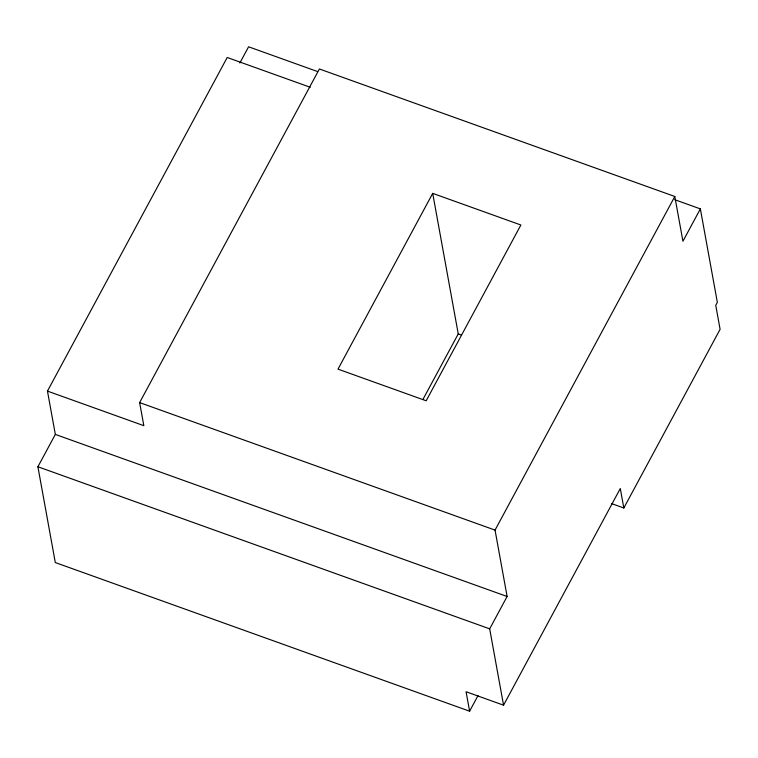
<?xml version="1.0" encoding="UTF-8"?>
<svg xmlns="http://www.w3.org/2000/svg" width="758" height="758" viewBox="0 0 758 758"><rect width="100%" height="100%" fill="white"/><g stroke="black" fill="none" stroke-linecap="round" stroke-linejoin="round"><path stroke-width="1.14" d="M478.033 695.579L469.609 711.203L55.306 562.559L37.9 466.757L55.334 434.41L47.46 391.1L227.211 57.485L310.287 87.284M239.869 62.971L248.586 46.797L317.574 71.555M47.46 391.1L143.831 425.674L139.633 402.593L319.393 68.978L674.8 196.483L682.93 241.233L700.364 208.886L674.772 199.705M432.704 193.366L338.002 369.137L426.167 400.774L520.879 225.003L432.704 193.366L458.249 333.918L422.945 399.438M469.609 711.203L466.075 691.741L503.558 705.186L489.677 628.846L507.111 596.489L495.05 530.107L674.8 196.483M503.558 705.186L620.29 488.531L623.825 507.993L611.697 503.644M623.825 507.993L720.1 329.313L715.741 305.303L717.343 302.319L700.364 208.886M458.249 333.918L461.556 335.102M139.633 402.593L495.05 530.107M55.334 434.41L507.111 596.489M37.9 466.757L489.677 628.846"/></g></svg>
